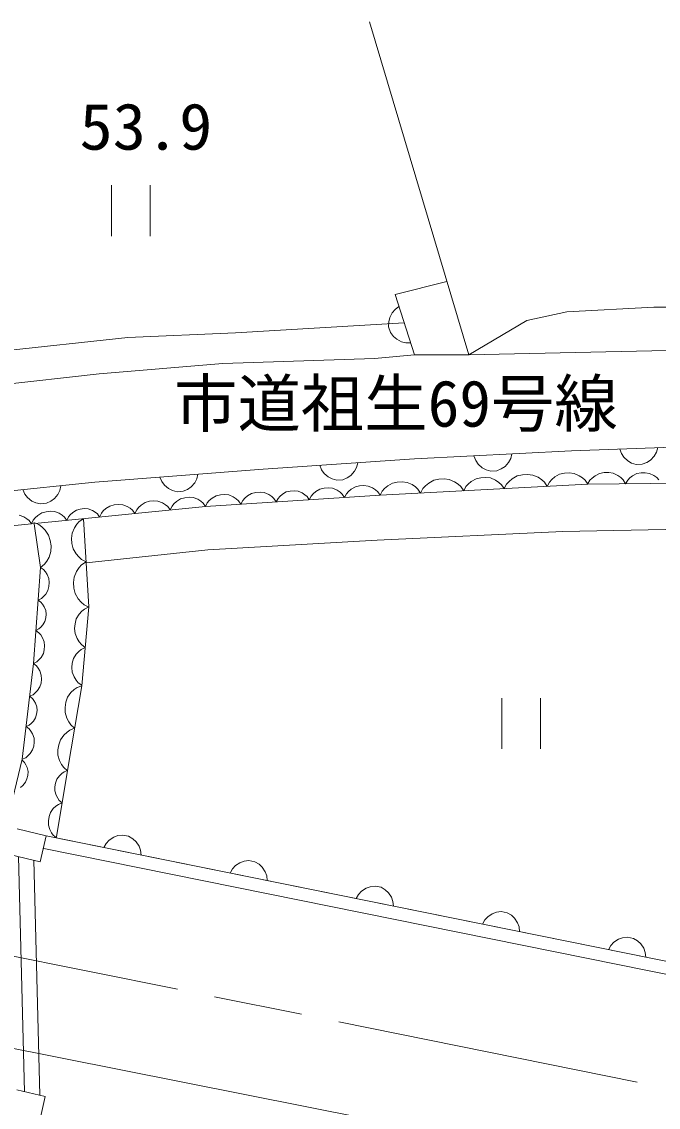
# Model space of a CAD drawing. Units: millimetres, scale not verified. Extents: x 40000 to 680000, y 20000 to 380000.
# Drawn here: x 396233 to 421334, y 281900 to 324696 of the extents above; entities that cross this region are included whole.
import ezdxf
from ezdxf.enums import TextEntityAlignment as Align

# ---------------------------------------------------------------- set-up
doc = ezdxf.new("R2010")
doc.units = ezdxf.units.MM
doc.header["$LTSCALE"] = 1000
doc.linetypes.add('CHAIN', pattern=[18.5, 12, -1.5, 3.5, -1.5])
for name, color, linetype, lineweight in [('M-BGD', 7, 'Continuous', 13), ('M-BMK', 2, 'CHAIN', 13), ('M-STR-STRC', 7, 'Continuous', 13)]:
    doc.layers.add(name, color=color, linetype=linetype, lineweight=lineweight)
doc.layers.add('M-BGD-HTXT', color=7, linetype='Continuous')
doc.styles.add('ＭＳ ゴシック', font='')
doc.styles.get('ＭＳ ゴシック').set_extended_font_data('MS Gothic')

msp = doc.modelspace()

# ---------------------------------------------------------------- linework, layer by layer
at = {"layer": 'M-BGD'}
for p, q in [((413863, 311567), (409943, 324696)), ((399773, 318248), (399773, 316248)), ((401293, 316248), (401293, 318248)), ((410959, 313937), (413002, 314452)), ((410959, 313937), (411719, 311567)), ((410957, 313354), (410841, 313222)), ((411110, 313466), (410957, 313354)), ((421154, 313448), (417730, 313259)), ((428602, 313372), (421154, 313448)), ((410704, 312863), (410702, 312673)), ((410744, 313033), (410704, 312863)), ((410841, 313222), (410744, 313033)), ((416150, 312921), (413863, 311567)), ((417730, 313259), (416150, 312921)), ((404669, 312432), (400418, 312244)), ((411314, 312828), (404669, 312432)), ((410702, 312673), (410776, 312445)), ((410776, 312445), (410888, 312292)), ((400418, 312244), (394813, 311642)), ((410888, 312292), (411019, 312176)), ((411019, 312176), (411208, 312079)), ((411208, 312079), (411378, 312040)), ((411378, 312040), (411568, 312037)), ((410139, 311416), (411719, 311567)), ((411719, 311567), (413863, 311567)), ((413863, 311567), (424021, 311792)), ((399291, 310814), (404158, 311228)), ((404158, 311228), (410139, 311416)), ((393497, 310175), (399291, 310814)), ((411715, 307459), (417918, 307777)), ((417918, 307777), (423205, 307976)), ((419812, 307848), (419879, 307670)), ((421173, 307569), (421258, 307722)), ((421258, 307722), (421311, 307904)), ((405752, 307061), (411715, 307459)), ((409434, 307126), (409482, 307310)), ((414067, 307579), (414137, 307403)), ((414137, 307403), (414234, 307257)), ((415290, 307161), (415433, 307319)), ((415433, 307319), (415515, 307473)), ((415515, 307473), (415565, 307656)), ((419879, 307670), (419974, 307524)), ((419974, 307524), (420130, 307380)), ((420130, 307380), (420283, 307295)), ((420283, 307295), (420465, 307242)), ((420705, 307251), (420883, 307318)), ((420883, 307318), (421029, 307413)), ((421029, 307413), (421173, 307569)), ((399112, 306544), (405752, 307061)), ((403134, 306677), (403179, 306861)), ((407985, 307210), (408057, 307034)), ((408057, 307034), (408157, 306891)), ((408157, 306891), (408316, 306751)), ((409214, 306811), (409354, 306971)), ((409354, 306971), (409434, 307126)), ((414234, 307257), (414392, 307115)), ((414392, 307115), (414546, 307033)), ((414546, 307033), (414729, 306982)), ((414729, 306982), (414969, 306995)), ((414969, 306995), (415145, 307064)), ((415145, 307064), (415290, 307161)), ((417443, 306854), (417257, 306748)), ((417633, 306896), (417443, 306854)), ((417825, 306907), (417633, 306896)), ((418018, 306885), (417825, 306907)), ((418215, 306799), (418018, 306885)), ((419019, 306890), (418840, 306798)), ((419199, 306923), (419019, 306890)), ((419379, 306925), (419199, 306923)), ((419559, 306897), (419379, 306925)), ((419740, 306809), (419559, 306897)), ((420487, 306880), (420321, 306794)), ((420465, 307242), (420705, 307251)), ((420655, 306910), (420487, 306880)), ((420823, 306912), (420655, 306910)), ((420991, 306886), (420823, 306912)), ((421160, 306804), (420991, 306886)), ((394937, 306107), (399112, 306544)), ((401684, 306745), (401758, 306570)), ((401758, 306570), (401859, 306427)), ((401859, 306427), (402020, 306289)), ((402918, 306359), (403056, 306520)), ((403056, 306520), (403134, 306677)), ((408316, 306751), (408472, 306671)), ((408472, 306671), (408656, 306623)), ((408656, 306623), (408895, 306639)), ((408895, 306639), (409071, 306711)), ((409071, 306711), (409214, 306811)), ((418554, 306465), (410363, 306027)), ((410853, 306502), (410666, 306396)), ((411043, 306544), (410853, 306502)), ((411234, 306555), (411043, 306544)), ((411428, 306533), (411234, 306555)), ((411625, 306447), (411428, 306533)), ((411758, 306358), (411625, 306447)), ((412283, 306504), (412152, 306395)), ((412481, 306617), (412283, 306504)), ((412683, 306662), (412481, 306617)), ((412886, 306673), (412683, 306662)), ((413092, 306650), (412886, 306673)), ((413301, 306559), (413092, 306650)), ((413442, 306464), (413301, 306559)), ((413550, 306368), (413442, 306464)), ((413839, 306469), (413748, 306368)), ((413961, 306572), (413839, 306469)), ((414148, 306678), (413961, 306572)), ((414338, 306720), (414148, 306678)), ((414530, 306731), (414338, 306720)), ((414723, 306709), (414530, 306731)), ((414920, 306623), (414723, 306709)), ((415053, 306534), (414920, 306623)), ((415154, 306443), (415053, 306534)), ((415258, 306289), (415154, 306443)), ((415351, 306464), (415258, 306289)), ((415448, 306571), (415351, 306464)), ((415578, 306680), (415448, 306571)), ((415776, 306793), (415578, 306680)), ((415978, 306838), (415776, 306793)), ((416182, 306849), (415978, 306838)), ((416387, 306826), (416182, 306849)), ((416596, 306735), (416387, 306826)), ((416738, 306640), (416596, 306735)), ((416845, 306544), (416738, 306640)), ((416956, 306379), (416845, 306544)), ((417043, 306544), (416956, 306379)), ((417134, 306645), (417043, 306544)), ((417257, 306748), (417134, 306645)), ((418348, 306710), (418215, 306799)), ((418449, 306619), (418348, 306710)), ((418554, 306465), (418449, 306619)), ((418633, 306616), (418544, 306465)), ((431743, 306624), (418554, 306465)), ((418721, 306707), (418633, 306616)), ((418840, 306798), (418721, 306707)), ((419861, 306721), (419740, 306809)), ((419952, 306632), (419861, 306721)), ((420044, 306483), (419952, 306632)), ((420127, 306624), (420044, 306483)), ((420210, 306709), (420127, 306624)), ((420321, 306794), (420210, 306709)), ((421273, 306722), (421160, 306804)), ((421358, 306639), (421273, 306722)), ((396279, 306248), (396357, 306075)), ((396357, 306075), (396462, 305935)), ((397522, 305895), (397656, 306060)), ((397656, 306060), (397730, 306219)), ((397730, 306219), (397771, 306404)), ((402020, 306289), (402177, 306211)), ((402177, 306211), (402361, 306165)), ((402361, 306165), (402600, 306184)), ((402600, 306184), (402775, 306258)), ((402775, 306258), (402918, 306359)), ((410363, 306027), (403485, 305590)), ((403900, 306009), (403737, 305915)), ((404066, 306048), (403900, 306009)), ((404233, 306059), (404066, 306048)), ((404403, 306041), (404233, 306059)), ((404576, 305968), (404403, 306041)), ((405134, 306004), (405028, 305913)), ((405297, 306098), (405134, 306004)), ((405463, 306137), (405297, 306098)), ((405630, 306147), (405463, 306137)), ((405800, 306130), (405630, 306147)), ((405973, 306057), (405800, 306130)), ((406090, 305980), (405973, 306057)), ((406513, 306069), (406414, 305985)), ((406664, 306157), (406513, 306069)), ((406818, 306193), (406664, 306157)), ((406974, 306203), (406818, 306193)), ((407131, 306187), (406974, 306203)), ((407292, 306119), (407131, 306187)), ((407400, 306047), (407292, 306119)), ((407483, 305975), (407400, 306047)), ((407644, 305995), (407569, 305850)), ((407723, 306084), (407644, 305995)), ((407829, 306175), (407723, 306084)), ((407991, 306269), (407829, 306175)), ((408157, 306308), (407991, 306269)), ((408325, 306319), (408157, 306308)), ((408494, 306301), (408325, 306319)), ((408667, 306228), (408494, 306301)), ((408784, 306152), (408667, 306228)), ((408874, 306073), (408784, 306152)), ((408966, 305939), (408874, 306073)), ((409041, 306084), (408966, 305939)), ((409120, 306173), (409041, 306084)), ((409226, 306264), (409120, 306173)), ((409389, 306358), (409226, 306264)), ((409554, 306397), (409389, 306358)), ((409722, 306408), (409554, 306397)), ((409892, 306390), (409722, 306408)), ((410065, 306317), (409892, 306390)), ((410182, 306240), (410065, 306317)), ((410271, 306162), (410182, 306240)), ((410363, 306027), (410271, 306162)), ((410453, 306192), (410365, 306028)), ((410543, 306293), (410453, 306192)), ((410666, 306396), (410543, 306293)), ((411859, 306268), (411758, 306358)), ((411963, 306113), (411859, 306268)), ((412056, 306288), (411963, 306113)), ((412152, 306395), (412056, 306288)), ((413661, 306204), (413550, 306368)), ((413748, 306368), (413661, 306204)), ((403485, 305590), (395216, 304755)), ((396462, 305935), (396627, 305801)), ((396627, 305801), (396786, 305727)), ((396786, 305727), (396971, 305687)), ((396971, 305687), (397210, 305712)), ((397210, 305712), (397382, 305790)), ((397382, 305790), (397522, 305895)), ((399713, 305603), (399554, 305503)), ((399877, 305648), (399713, 305603)), ((400044, 305665), (399877, 305648)), ((400214, 305654), (400044, 305665)), ((400390, 305587), (400214, 305654)), ((400510, 305515), (400390, 305587)), ((400947, 305643), (400844, 305549)), ((401106, 305744), (400947, 305643)), ((401270, 305789), (401106, 305744)), ((401437, 305805), (401270, 305789)), ((401607, 305795), (401437, 305805)), ((401783, 305728), (401607, 305795)), ((401903, 305655), (401783, 305728)), ((401995, 305580), (401903, 305655)), ((402092, 305449), (401995, 305580)), ((402162, 305597), (402092, 305449)), ((402237, 305689), (402162, 305597)), ((402340, 305784), (402237, 305689)), ((402499, 305885), (402340, 305784)), ((402663, 305929), (402499, 305885)), ((402830, 305946), (402663, 305929)), ((403000, 305935), (402830, 305946)), ((403176, 305868), (403000, 305935)), ((403296, 305796), (403176, 305868)), ((403388, 305721), (403296, 305796)), ((403485, 305590), (403388, 305721)), ((403552, 305735), (403477, 305590)), ((403631, 305824), (403552, 305735)), ((403737, 305915), (403631, 305824)), ((404693, 305891), (404576, 305968)), ((404782, 305813), (404693, 305891)), ((404875, 305678), (404782, 305813)), ((404950, 305824), (404875, 305678)), ((405028, 305913), (404950, 305824)), ((406179, 305902), (406090, 305980)), ((406272, 305767), (406179, 305902)), ((406341, 305902), (406272, 305767)), ((406414, 305985), (406341, 305902)), ((407569, 305850), (407483, 305975)), ((396311, 305175), (396135, 305242)), ((396431, 305103), (396311, 305175)), ((396868, 305232), (396765, 305137)), ((397027, 305332), (396868, 305232)), ((397191, 305377), (397027, 305332)), ((397358, 305394), (397191, 305377)), ((397528, 305383), (397358, 305394)), ((397704, 305316), (397528, 305383)), ((397824, 305244), (397704, 305316)), ((397916, 305168), (397824, 305244)), ((398013, 305038), (397916, 305168)), ((398078, 305175), (398013, 305038)), ((398147, 305260), (398078, 305175)), ((398243, 305348), (398147, 305260)), ((398390, 305442), (398243, 305348)), ((398543, 305483), (398390, 305442)), ((398698, 305499), (398543, 305483)), ((398856, 305489), (398698, 305499)), ((399019, 305427), (398856, 305489)), ((399130, 305360), (399019, 305427)), ((399216, 305290), (399130, 305360)), ((399307, 305168), (399216, 305290)), ((399376, 305316), (399307, 305168)), ((399451, 305408), (399376, 305316)), ((399554, 305503), (399451, 305408)), ((400602, 305440), (400510, 305515)), ((400700, 305309), (400602, 305440)), ((400769, 305457), (400700, 305309)), ((400844, 305549), (400769, 305457)), ((396523, 305028), (396431, 305103)), ((396620, 304897), (396523, 305028)), ((396690, 305045), (396620, 304897)), ((396765, 305137), (396690, 305045)), ((396908, 304874), (396714, 304955)), ((396970, 303173), (396721, 304907)), ((397030, 304782), (396908, 304874)), ((397158, 304655), (397030, 304782)), ((398313, 304741), (398224, 304531)), ((398407, 304883), (398313, 304741)), ((398502, 304991), (398407, 304883)), ((398666, 305104), (398502, 304991)), ((398666, 305104), (398879, 301623)), ((430798, 304874), (417570, 304594)), ((397295, 304456), (397158, 304655)), ((397361, 304248), (397295, 304456)), ((398224, 304531), (398202, 304326)), ((398202, 304326), (398215, 304122)), ((417570, 304594), (410255, 304257)), ((397392, 304034), (397361, 304248)), ((397387, 303815), (397392, 304034)), ((398215, 304122), (398261, 303921)), ((398261, 303921), (398375, 303723)), ((403570, 303879), (398772, 303364)), ((410255, 304257), (403570, 303879)), ((397133, 303306), (397225, 303428)), ((397225, 303428), (397311, 303586)), ((397311, 303586), (397387, 303815)), ((398375, 303723), (398486, 303594)), ((398486, 303594), (398594, 303498)), ((398594, 303498), (398769, 303407)), ((396692, 299396), (396970, 303173)), ((396970, 303173), (397133, 303306)), ((397095, 303099), (396971, 303186)), ((397167, 303015), (397095, 303099)), ((397237, 302906), (397167, 303015)), ((398396, 303023), (398302, 302801)), ((398495, 303174), (398396, 303023)), ((398596, 303288), (398495, 303174)), ((398769, 303407), (398596, 303288)), ((397304, 302744), (397237, 302906)), ((397318, 302587), (397304, 302744)), ((397307, 302431), (397318, 302587)), ((398302, 302801), (398279, 302583)), ((398279, 302583), (398292, 302368)), ((397180, 302128), (397269, 302278)), ((397269, 302278), (397307, 302431)), ((398292, 302368), (398341, 302154)), ((398341, 302154), (398462, 301945)), ((396876, 301889), (397011, 301958)), ((396990, 301809), (396876, 301889)), ((397057, 301732), (396990, 301809)), ((397011, 301958), (397095, 302030)), ((397121, 301631), (397057, 301732)), ((397095, 302030), (397180, 302128)), ((398462, 301945), (398579, 301808)), ((398579, 301808), (398693, 301707)), ((397183, 301482), (397121, 301631)), ((397196, 301336), (397183, 301482)), ((397185, 301193), (397196, 301336)), ((398499, 301335), (398387, 301153)), ((398607, 301454), (398499, 301335)), ((398879, 301623), (398600, 298521)), ((398711, 301541), (398607, 301454)), ((398693, 301707), (398879, 301610)), ((398879, 301623), (398711, 301541)), ((396990, 300822), (397068, 300913)), ((397068, 300913), (397151, 301051)), ((397151, 301051), (397185, 301193)), ((398338, 300964), (398320, 300773)), ((398387, 301153), (398338, 300964)), ((396788, 300693), (396912, 300756)), ((396911, 300605), (396788, 300693)), ((396983, 300522), (396911, 300605)), ((396912, 300756), (396990, 300822)), ((397054, 300412), (396983, 300522)), ((398320, 300773), (398335, 300579)), ((398335, 300579), (398414, 300379)), ((397120, 300251), (397054, 300412)), ((397134, 300094), (397120, 300251)), ((397123, 299938), (397134, 300094)), ((398414, 300379), (398498, 300243)), ((398498, 300243), (398585, 300139)), ((398736, 300029), (398578, 299953)), ((398585, 300139), (398736, 300029)), ((396911, 299536), (396996, 299634)), ((396996, 299634), (397086, 299784)), ((397086, 299784), (397123, 299938)), ((398274, 299588), (398228, 299412)), ((398380, 299760), (398274, 299588)), ((398481, 299871), (398380, 299760)), ((398578, 299953), (398481, 299871)), ((396255, 295619), (396692, 299396)), ((396692, 299396), (396827, 299464)), ((396812, 299301), (396692, 299394)), ((396880, 299215), (396812, 299301)), ((396827, 299464), (396911, 299536)), ((396946, 299103), (396880, 299215)), ((398228, 299412), (398212, 299233)), ((398212, 299233), (398226, 299051)), ((397005, 298939), (396946, 299103)), ((396995, 298626), (397013, 298781)), ((397013, 298781), (397005, 298939)), ((398226, 299051), (398300, 298863)), ((398300, 298863), (398379, 298736)), ((398379, 298736), (398460, 298638)), ((396767, 298234), (396856, 298328)), ((396856, 298328), (396952, 298474)), ((396952, 298474), (396995, 298626)), ((398600, 298521), (398044, 295182)), ((398299, 298365), (398176, 298248)), ((398416, 298449), (398299, 298365)), ((398600, 298521), (398416, 298449)), ((398460, 298638), (398602, 298535)), ((396542, 298103), (396680, 298165)), ((396653, 298017), (396542, 298103)), ((396716, 297937), (396653, 298017)), ((396680, 298165), (396767, 298234)), ((396777, 297834), (396716, 297937)), ((397974, 297868), (397941, 297666)), ((398041, 298063), (397974, 297868)), ((398176, 298248), (398041, 298063)), ((415170, 298026), (415170, 296026)), ((416690, 296026), (416690, 298026)), ((396832, 297682), (396777, 297834)), ((396822, 297394), (396839, 297537)), ((396839, 297537), (396832, 297682)), ((397941, 297666), (397941, 297459)), ((397941, 297459), (398008, 297241)), ((396532, 296968), (396611, 297031)), ((396611, 297031), (396694, 297119)), ((396694, 297119), (396782, 297253)), ((396782, 297253), (396822, 297394)), ((398008, 297241), (398086, 297091)), ((398086, 297091), (398170, 296973)), ((396404, 296911), (396532, 296968)), ((396524, 296818), (396404, 296911)), ((396593, 296732), (396524, 296818)), ((396658, 296619), (396593, 296732)), ((396718, 296455), (396658, 296619)), ((398019, 296688), (397896, 296571)), ((398136, 296772), (398019, 296688)), ((398321, 296845), (398136, 296772)), ((398170, 296973), (398321, 296845)), ((396708, 296142), (396726, 296297)), ((396726, 296297), (396718, 296455)), ((397695, 296191), (397661, 295989)), ((397762, 296386), (397695, 296191)), ((397896, 296571), (397762, 296386)), ((396393, 295682), (396479, 295750)), ((396479, 295750), (396569, 295845)), ((396569, 295845), (396664, 295991)), ((396664, 295991), (396708, 296142)), ((397661, 295989), (397661, 295783)), ((397661, 295783), (397728, 295565)), ((395658, 293154), (396255, 295619)), ((396346, 295486), (396246, 295584)), ((396255, 295619), (396393, 295682)), ((396399, 295399), (396346, 295486)), ((396446, 295289), (396399, 295399)), ((397728, 295565), (397807, 295414)), ((397807, 295414), (397890, 295296)), ((397890, 295296), (398041, 295168)), ((396438, 294846), (396472, 294986)), ((396482, 295132), (396446, 295289)), ((396472, 294986), (396482, 295132)), ((398044, 295182), (397606, 292558)), ((397719, 294972), (397616, 294831)), ((397813, 295062), (397719, 294972)), ((397903, 295126), (397813, 295062)), ((398044, 295182), (397903, 295126)), ((396184, 294513), (396277, 294589)), ((396277, 294589), (396381, 294712)), ((396381, 294712), (396438, 294846)), ((397565, 294682), (397539, 294528)), ((397539, 294528), (397539, 294370)), ((397616, 294831), (397565, 294682)), ((397539, 294370), (397591, 294203)), ((397591, 294203), (397651, 294088)), ((397651, 294088), (397715, 293998)), ((397480, 293674), (397370, 293522)), ((397581, 293771), (397480, 293674)), ((397678, 293840), (397581, 293771)), ((397830, 293900), (397678, 293840)), ((397715, 293998), (397830, 293900)), ((397314, 293361), (397287, 293195)), ((397287, 293195), (397287, 293025)), ((397370, 293522), (397314, 293361)), ((397204, 292598), (396051, 292876)), ((397287, 293025), (397342, 292845)), ((397342, 292845), (397407, 292721)), ((396957, 291577), (397204, 292598)), ((446886, 282548), (397204, 292598)), ((397407, 292721), (397476, 292624)), ((397476, 292624), (397600, 292519)), ((427572, 286455), (397720, 292493)), ((399567, 292303), (399472, 292139)), ((399685, 292432), (399567, 292303)), ((399861, 292550), (399685, 292432)), ((400026, 292608), (399861, 292550)), ((400215, 292631), (400026, 292608)), ((400450, 292584), (400215, 292631)), ((400614, 292489), (400450, 292584)), ((400744, 292371), (400614, 292489)), ((400861, 292194), (400744, 292371)), ((446785, 282058), (397104, 292107)), ((400919, 292030), (400861, 292194)), ((400943, 291841), (400919, 292030)), ((395804, 291855), (396957, 291577)), ((396103, 291783), (396344, 282514)), ((396707, 291637), (396948, 282378)), ((404837, 291543), (404660, 291426)), ((405002, 291602), (404837, 291543)), ((405190, 291625), (405002, 291602)), ((405425, 291577), (405190, 291625)), ((405590, 291483), (405425, 291577)), ((405719, 291365), (405590, 291483)), ((404542, 291297), (404448, 291132)), ((404660, 291426), (404542, 291297)), ((405836, 291188), (405719, 291365)), ((405895, 291023), (405836, 291188)), ((405918, 290835), (405895, 291023)), ((409977, 290595), (409812, 290537)), ((410165, 290618), (409977, 290595)), ((410401, 290571), (410165, 290618)), ((409517, 290290), (409423, 290126)), ((409635, 290420), (409517, 290290)), ((409812, 290537), (409635, 290420)), ((410565, 290476), (410401, 290571)), ((410694, 290358), (410565, 290476)), ((410812, 290182), (410694, 290358)), ((410870, 290017), (410812, 290182)), ((410893, 289828), (410870, 290017)), ((414611, 289413), (414493, 289284)), ((414787, 289530), (414611, 289413)), ((414952, 289589), (414787, 289530)), ((415141, 289612), (414952, 289589)), ((415376, 289564), (415141, 289612)), ((415540, 289470), (415376, 289564)), ((415670, 289352), (415540, 289470)), ((415787, 289175), (415670, 289352)), ((414493, 289284), (414398, 289119)), ((415845, 289010), (415787, 289175)), ((415868, 288822), (415845, 289010)), ((419763, 288524), (419586, 288407)), ((419928, 288583), (419763, 288524)), ((420116, 288606), (419928, 288583)), ((420351, 288558), (420116, 288606)), ((420516, 288464), (420351, 288558)), ((420645, 288346), (420516, 288464)), ((419468, 288278), (419374, 288113)), ((419586, 288407), (419468, 288278)), ((420762, 288169), (420645, 288346)), ((420821, 288004), (420762, 288169)), ((420844, 287816), (420821, 288004)), ((397159, 282331), (396040, 282582)), ((396917, 281255), (397159, 282331))]:
    msp.add_line(p, q, dxfattribs=at)
at = {"layer": 'M-BMK'}
msp.add_line((456775, 275580), (390013, 289047), dxfattribs=at)
at = {"layer": 'M-STR-STRC'}
msp.add_line((389257, 285525), (459983, 271525), dxfattribs=at)

# ---------------------------------------------------------------- texts
at = {"layer": 'M-BGD', "style": 'ＭＳ ゴシック', "width": 1.05}
msp.add_text('53.9', height=1833, dxfattribs=at).set_placement((398513, 319101), align=Align.BOTTOM_LEFT)
at = {"layer": 'M-BGD-HTXT', "style": 'ＭＳ ゴシック'}
msp.add_text('市道祖生69号線', height=1833, dxfattribs=at).set_placement((402242, 308181), align=Align.BOTTOM_LEFT)

doc.saveas('drawing.dxf')
